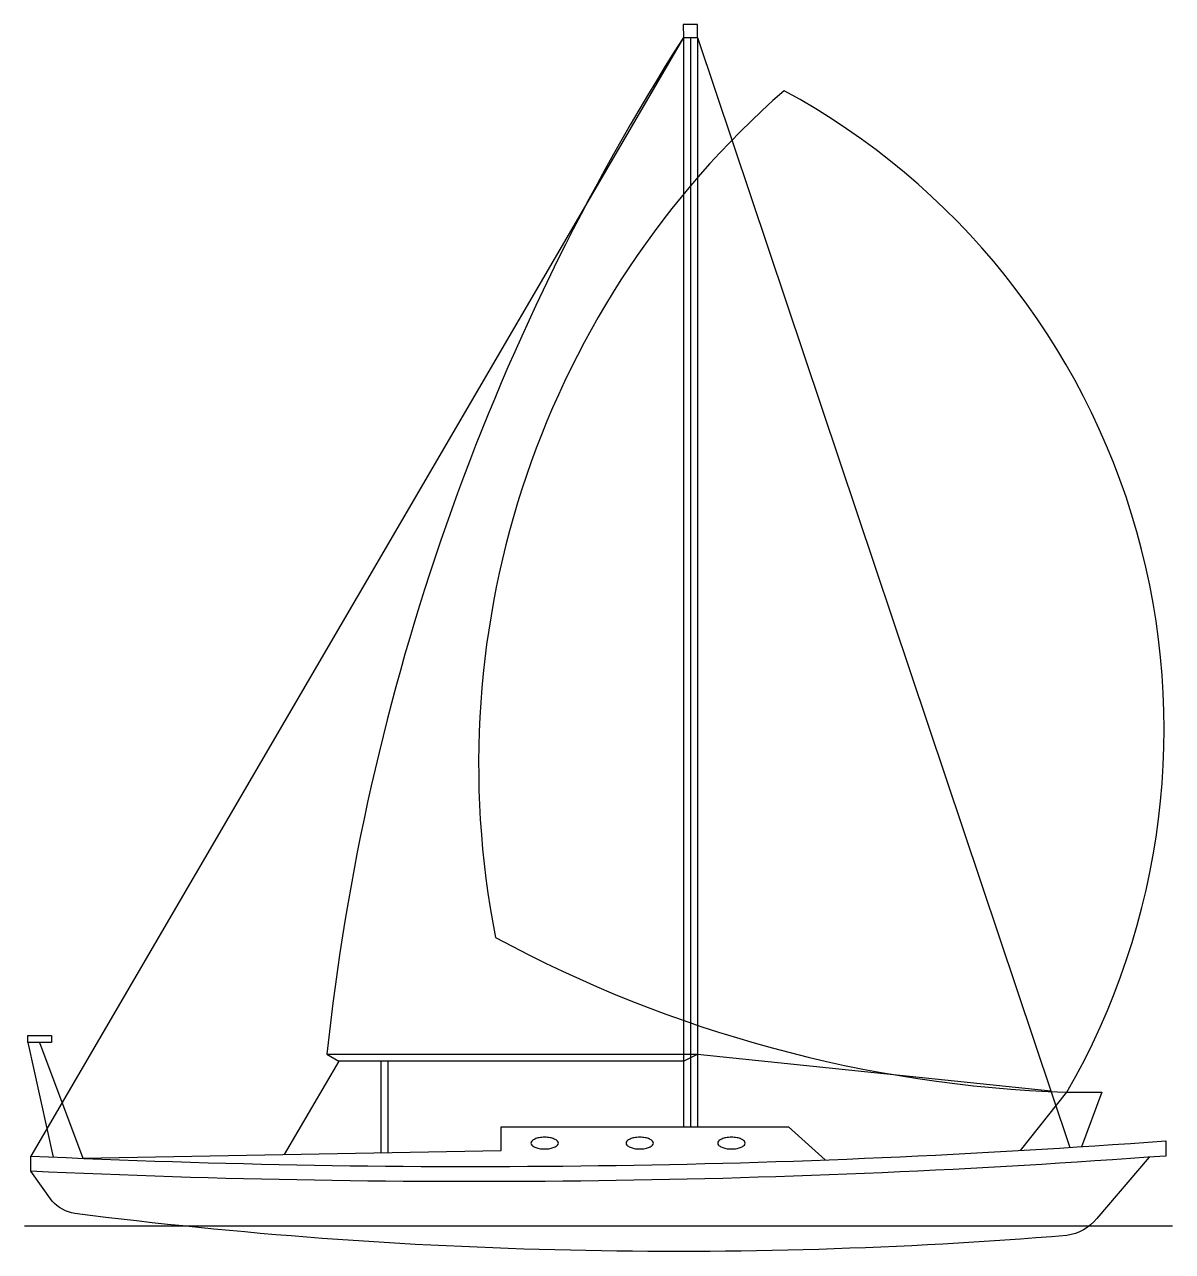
# Model space of a CAD drawing. Extents: x -16.4 to 0, y -0.4 to 17.2.
import ezdxf

# ---------------------------------------------------------------- set-up
doc = ezdxf.new("R2010")
doc.units = 0
doc.header["$MEASUREMENT"] = 0
doc.layers.add('C-BARCO', color=2, linetype='CONTINUOUS')

msp = doc.modelspace()

# ---------------------------------------------------------------- linework, layer by layer
at = {"layer": 'C-BARCO'}
for p, q in [((-6.996, 17), (-16.332, 1)), ((-6.996, 17), (-6.996, 1.417)), ((-6.896, 17), (-6.896, 1.417)), ((-6.896, 17), (-6.896, 1.417)), ((-6.796, 17), (-1.47, 1.123)), ((-6.796, 17), (-6.796, 1.417)), ((-16.373, 2.625), (-16.01, 0.985)), ((-12.097, 2.458), (-11.924, 2.358)), ((-6.996, 2.358), (-6.796, 2.458)), ((-6.796, 2.458), (-1.742, 1.933)), ((-11.924, 2.358), (-12.709, 1.02)), ((-6.996, 2.358), (-11.924, 2.358)), ((-11.323, 2.358), (-11.323, 1.046)), ((-11.223, 2.358), (-11.223, 1.046)), ((-2.176, 1.079), (-1.511, 1.911)), ((-1.511, 1.911), (-1.01, 1.911)), ((-1.01, 1.911), (-1.301, 1.133)), ((-16.421, 0), (0, 0))]:
    msp.add_line(p, q, dxfattribs=at)
for points in [[(-6.796, 17), (-6.796, 17.184), (-6.997, 17.184), (-6.996, 17)], [(-16.373, 2.625), (-16.373, 2.725), (-16.034, 2.725), (-16.034, 2.625)]]:
    msp.add_lwpolyline(points, close=True, dxfattribs=at)
for points in [[(-6.996, 17, 0.115964), (-12.097, 2.458), (-6.796, 2.458)], [(-0.332, 0.983), (-1.084, 0.108, -0.190823), (-1.509, -0.137, -0.051939), (-15.701, 0.177, -0.163991), (-16.027, 0.354), (-16.332, 0.783)]]:
    msp.add_lwpolyline(points, format="xyb", dxfattribs=at)
for points in [[(-9.684, 4.127, 0.115682), (-1.511, 1.911, 0.422167), (-5.556, 16.238, 0.267569)], [(-8.981, 1.268, 0.04357), (-9.061, 1.261, 0.056941), (-9.12, 1.243, 0.099403), (-9.166, 1.212, 0.195641), (-9.177, 1.184, 0.195641), (-9.166, 1.157, 0.099403), (-9.12, 1.126, 0.056941), (-9.061, 1.108, 0.04357), (-8.981, 1.101, 0.04357), (-8.901, 1.108, 0.056941), (-8.843, 1.126, 0.099403), (-8.796, 1.157, 0.195641), (-8.785, 1.184, 0.195641), (-8.796, 1.212, 0.099403), (-8.843, 1.243, 0.056941), (-8.901, 1.261, 0.04357)], [(-7.62, 1.268, 0.04357), (-7.7, 1.261, 0.056941), (-7.759, 1.243, 0.099403), (-7.805, 1.212, 0.195641), (-7.816, 1.184, 0.195641), (-7.805, 1.157, 0.099403), (-7.759, 1.126, 0.056941), (-7.7, 1.108, 0.04357), (-7.62, 1.101, 0.04357), (-7.541, 1.108, 0.056941), (-7.482, 1.126, 0.099403), (-7.436, 1.157, 0.195641), (-7.425, 1.184, 0.195641), (-7.436, 1.212, 0.099403), (-7.482, 1.243, 0.056941), (-7.541, 1.261, 0.04357)], [(-6.309, 1.268, 0.04357), (-6.388, 1.261, 0.056941), (-6.447, 1.243, 0.099403), (-6.493, 1.212, 0.195641), (-6.504, 1.184, 0.195641), (-6.493, 1.157, 0.099403), (-6.447, 1.126, 0.056941), (-6.388, 1.108, 0.04357), (-6.309, 1.101, 0.04357), (-6.229, 1.108, 0.056941), (-6.17, 1.126, 0.099403), (-6.124, 1.157, 0.195641), (-6.113, 1.184, 0.195641), (-6.124, 1.212, 0.099403), (-6.17, 1.243, 0.056941), (-6.229, 1.261, 0.04357)], [(-16.332, 0.783), (-16.332, 1, 0.030338), (-0.096, 1.217), (-0.096, 1, -0.030338)]]:
    msp.add_lwpolyline(points, format="xyb", close=True, dxfattribs=at)
for points in [[(-16.209, 2.625), (-15.585, 0.967)], [(-15.585, 0.967), (-9.602, 1.079), (-9.602, 1.417), (-5.492, 1.417), (-4.969, 0.945)]]:
    msp.add_lwpolyline(points, dxfattribs=at)

doc.saveas('drawing.dxf')
